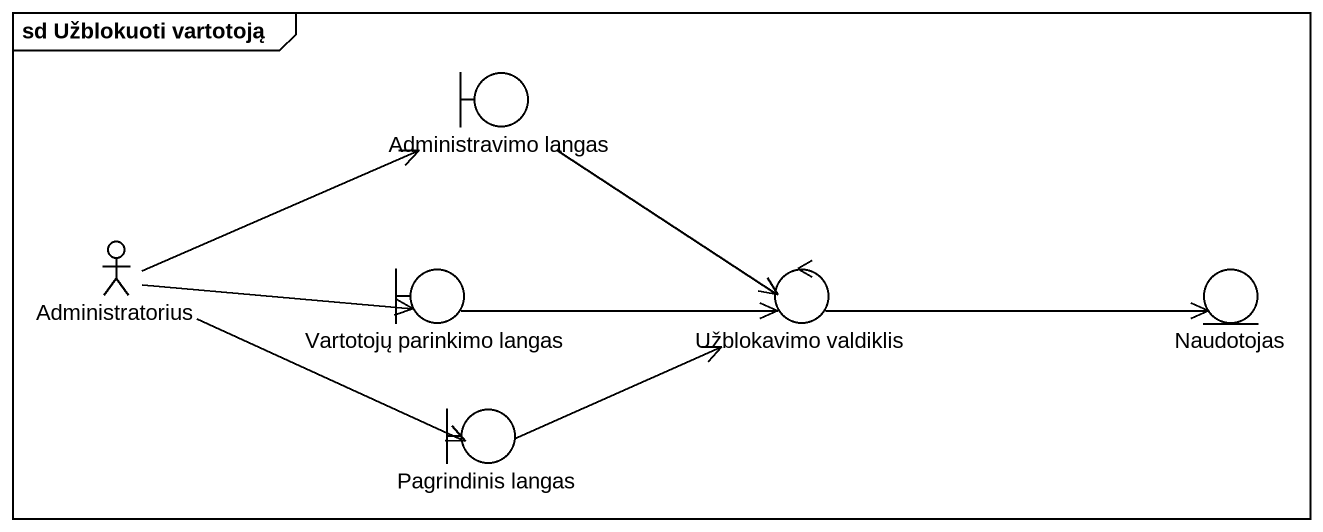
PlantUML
@startuml
mainframe sd Užblokuoti vartotoją
boundary "Administravimo langas" as Administravimo_langas
actor Administratorius
boundary "Vartotojų parinkimo langas" as Vartotojų_parinkimo_langas
control "Užblokavimo valdiklis" as Užblokavimo_valdiklis
entity Naudotojas
boundary "Pagrindinis langas" as Pagrindinis_langas
Administravimo_langas --> Užblokavimo_valdiklis
Administratorius -right-> Administravimo_langas
Administratorius -right-> Vartotojų_parinkimo_langas
Administratorius -right-> Pagrindinis_langas
Vartotojų_parinkimo_langas -right-> Užblokavimo_valdiklis
Užblokavimo_valdiklis -right-> Naudotojas
Pagrindinis_langas -right-> Užblokavimo_valdiklis
@enduml
